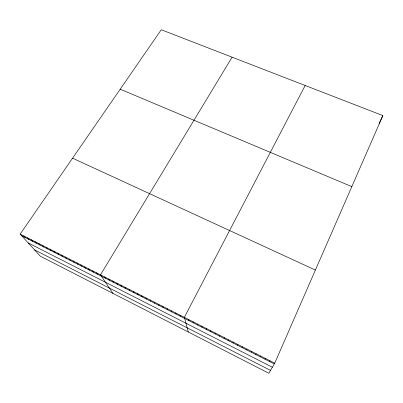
<?xml version="1.0" encoding="UTF-8"?>
<svg xmlns="http://www.w3.org/2000/svg" width="403" height="403" viewBox="0 0 403 403"><rect width="100%" height="100%" fill="white"/><g stroke="black" fill="none" stroke-linecap="round" stroke-linejoin="round"><path stroke-width="0.6" d="M224.159 338.495L224.179 337.543M228.632 340.762L228.687 339.825M233.12 343.044L233.216 342.122M237.624 345.326L237.755 344.424M242.148 347.623L242.319 346.736M246.686 349.925L246.893 349.058M251.245 352.237L251.492 351.386M255.819 354.559L256.101 353.723M260.414 356.887L260.736 356.071M274.735 363.168L382.85 115.585L161.26 29.731L20.15 234.113L40.27 256.152L268.872 373.269L274.735 363.168L20.15 234.113M265.023 359.224L265.386 358.428M379.072 123.53L379.55 122.522M379.792 122.013L382.85 115.585M269.647 361.572L270.05 360.796M305.167 85.486L184.357 317.357L188.327 332.007M232.113 57.186L100.483 274.836L112.981 293.404M120.2 89.204L351.824 186.639M72.575 158.183L315.393 270.065M21.651 235.755L274.292 363.929M28.205 242.933L272.373 367.239M34.522 249.855L270.534 370.407M23.848 235.987L25.318 237.619M27.555 237.866L29.001 239.488M31.273 239.755L32.698 241.362M35.006 241.644L36.406 243.241M38.753 243.543L40.124 245.13M42.511 245.447L43.856 247.024M46.285 247.361L47.604 248.923M50.068 249.281L51.362 250.832M53.866 251.205L55.13 252.741M57.674 253.134L58.919 254.661M61.498 255.074L62.712 256.59M65.336 257.018L66.525 258.525M69.19 258.973L70.349 260.464M73.054 260.932L74.187 262.408M76.928 262.897L78.036 264.363M80.822 264.872L81.9 266.323M84.726 266.851L85.774 268.287M88.645 268.836L89.668 270.262M92.579 270.831L93.572 272.242M96.524 272.831L97.486 274.231M104.533 276.891L105.44 278.266M108.598 278.952L109.475 280.312M112.679 281.017L113.525 282.367M116.774 283.092L117.585 284.427M120.88 285.178L121.666 286.498M125.006 287.268L125.761 288.573M129.146 289.364L129.867 290.659M133.297 291.47L133.992 292.749M137.468 293.585L138.128 294.85M141.655 295.706L142.279 296.956M145.856 297.837L146.45 299.071M150.067 299.973L150.631 301.192M154.299 302.119L154.833 303.323M158.545 304.27L159.044 305.464M162.807 306.431L163.275 307.605M167.089 308.602L167.522 309.761M171.381 310.778L171.779 311.922M175.693 312.96L176.056 314.093M180.015 315.156L180.348 316.269M188.72 319.564L188.982 320.647M193.092 321.78L193.319 322.848M197.485 324.007L197.677 325.06M201.893 326.244L202.049 327.276M206.316 328.485L206.437 329.503M210.754 330.737L210.845 331.74M215.212 332.999L215.267 333.981M219.69 335.266L219.706 336.233"/></g></svg>
